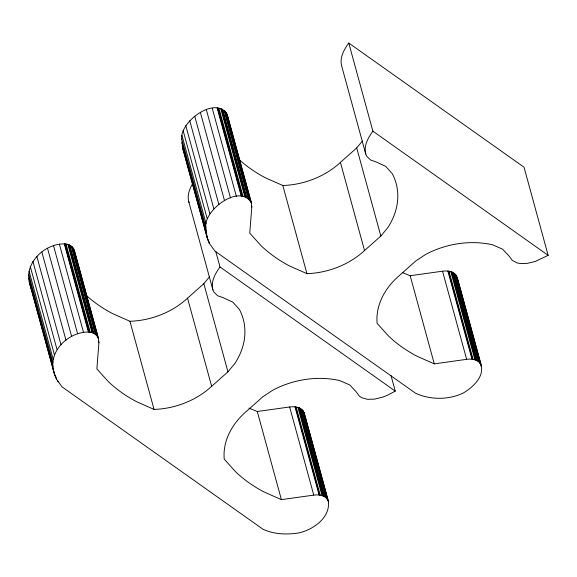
<?xml version="1.0" encoding="UTF-8"?>
<svg xmlns="http://www.w3.org/2000/svg" width="577" height="577" viewBox="0 0 577 577"><rect width="100%" height="100%" fill="white"/><g stroke="black" fill="none" stroke-linecap="round" stroke-linejoin="round"><path stroke-width="0.87" d="M248.947 408.105L257.292 411.502L289.654 406.973C294.176 406.381 299.319 406.821 302.665 410.269L304.079 412.656L328.19 500.793C331.14 517.367 312.857 530.061 298.359 533.011C286.459 534.735 273.743 534.461 262.759 529.073L62.1 386.907L56.488 379.248L54.18 373.204L30.069 285.067C22.813 263.747 44.638 242.989 65.273 243.934C69.254 244.23 73.149 246.624 74.419 250.526L98.53 338.663L98.905 342.882L96.871 368.905L108.245 381.541A159.353 123.666 -15.3 0 0 136.951 401.873L154.059 409.418A72.363 56.157 -15.3 0 0 211.651 386.301L227.944 371.833L234.803 363.546A79.099 61.386 -15.3 0 0 239.477 309.575L232.82 302.124L223.155 297.667L217.659 295.763L213.973 292.186L212.884 289.834L188.773 201.698C187.02 195.545 189.429 189.119 192.552 183.832M54.18 373.204C46.925 351.883 68.75 331.126 89.385 332.071C93.366 332.366 97.261 334.761 98.53 338.663M181.733 139.057C179.541 121.848 216.029 94.794 227.302 114.758L251.413 202.895L251.788 207.107L249.754 233.13L261.136 245.766A159.353 123.666 -15.3 0 0 289.834 266.105L306.942 273.649A72.363 56.157 -15.3 0 0 364.534 250.533L380.834 236.058L387.694 227.778A79.099 61.386 -15.3 0 0 392.367 173.8L385.703 166.349L376.038 161.892L370.549 159.995L366.857 156.41L365.768 154.059L341.656 65.922C339.442 57.671 344.051 49.499 348.768 43.037L524.039 167.215L548.15 255.351L535.47 261.381L527.414 263.357L520.281 263.538L517.216 262.939L512.318 260.436L509.318 256.318L502.646 249.199L492.563 244.792A79.099 61.386 -15.3 0 0 425.473 254.544L415.873 260.883L399.572 275.359A72.363 56.157 -15.3 0 0 377.098 323.351L388.472 335.98A159.353 123.666 -15.3 0 0 417.178 356.319L434.286 363.863L466.649 359.334C471.178 358.743 476.313 359.182 479.66 362.63C486.901 374.56 472.743 387.686 463.071 393.103C448.444 400.056 430.384 399.955 415.642 393.298L214.983 251.139L209.372 243.472L207.064 237.428L182.952 149.292L181.733 139.057L205.845 227.194L207.064 237.428M205.845 227.194C203.652 209.985 240.14 182.931 251.413 202.895M215.74 251.399L219.996 266.949C215.279 273.411 210.67 281.583 212.884 289.834M348.768 43.037L372.879 131.174C368.162 137.636 363.553 145.808 365.768 154.059M86.536 295.626A159.353 123.666 -15.3 0 0 112.84 313.737L129.948 321.281A72.363 56.157 -15.3 0 0 187.539 298.165L203.832 283.696L209.552 276.794M239.419 159.851A159.353 123.666 -15.3 0 0 265.723 177.961L282.831 185.513A72.363 56.157 -15.3 0 0 340.423 162.397L356.716 147.921L362.435 141.019M391.011 375.569L395.267 391.127L386.799 395.526L382.58 397.156L374.523 399.133L367.398 399.306L361.664 397.676L359.435 396.204L356.435 392.093L349.763 384.974L339.68 380.56A79.099 61.386 -15.3 0 0 272.589 390.319L262.982 396.659L246.689 411.127A72.363 56.157 -15.3 0 0 224.215 459.119L235.589 471.755A159.353 123.666 -15.3 0 0 264.295 492.094L281.403 499.639L313.765 495.109C318.288 494.518 323.43 494.958 326.777 498.405L328.19 500.793M402.652 272.697L410.175 275.727L442.537 271.197C447.067 270.606 452.202 271.046 455.549 274.493L457.388 277.912L481.521 366.395M372.879 131.174L548.15 255.351M219.996 266.949L395.267 391.127M304.079 412.656L304.634 415.591M188.773 201.698L189.148 202.52M32.052 290.375L30.069 285.067M182.952 149.292L183.71 151.621M456.962 276.881L481.268 365.623M456.198 275.474L480.309 363.611M455.844 275.041L479.956 363.178M455.549 274.493L479.66 362.63M455.188 274.234L479.299 362.37M453.948 273.181L478.059 361.317M452.815 272.51L476.927 360.647M452.483 272.315L476.595 360.452M452.303 272.142L476.414 360.279M451.56 271.955L475.679 360.091M450.817 271.659L474.929 359.796M448.964 271.219L473.082 359.356M448.394 271.154L472.505 359.291M447.867 271.017L471.979 359.154M442.537 271.197L466.649 359.334M410.175 275.727L434.286 363.863M356.716 147.921L380.834 236.058M340.423 162.397L364.534 250.533M282.831 185.513L306.942 273.649M226.934 113.907L251.19 202.491M226.17 112.501L250.281 200.637M225.715 111.945L249.827 200.082M251.312 205.383L251.788 207.107M225.398 111.383L249.509 199.519M225.16 111.26L249.271 199.397M224.879 111.022L248.99 199.159M223.912 110.207L248.023 198.344M222.455 109.341L246.567 197.485M222.087 109.089L246.199 197.226M221.366 108.916L245.485 197.053M304.274 413.262L328.638 502.17M220.789 108.685L244.9 196.829M303.314 411.242L327.426 499.386M302.961 410.81L327.072 498.946M302.665 410.269L326.777 498.405M302.305 410.009L326.416 498.146M218.935 108.245L243.047 196.382M301.057 408.949L325.168 497.085M218.156 108.159L242.268 196.295M299.932 408.285L324.043 496.422M217.601 108.029L241.713 196.166M299.6 408.09L323.711 496.227M299.42 407.917L323.531 496.054M217.161 108.043L241.273 196.18M298.677 407.73L322.788 495.867M297.934 407.434L322.045 495.571M296.08 406.987L320.192 495.124M295.511 406.922L319.622 495.066M294.984 406.792L319.095 494.929M212.242 108.267L236.354 196.404M289.654 406.973L313.765 495.109M206.371 109.803L230.49 197.94M200.399 112.515L224.511 200.652M194.73 116.229L218.842 204.366M189.739 120.694L213.851 208.831M185.78 125.591L209.891 213.728M183.118 130.604L207.23 218.741M181.935 135.379L206.047 223.523M257.292 411.502L281.403 499.639M181.842 142.606L205.953 230.742M208.427 240.018L209.372 243.472M182.245 146.024L208.073 240.537M203.832 283.696L227.944 371.833M187.539 298.165L211.651 386.301M129.948 321.281L154.059 409.418M74.044 249.682L98.306 338.266M73.286 248.276L97.398 336.413M72.832 247.721L96.943 335.857M98.429 341.158L98.905 342.882M72.514 247.158L96.626 335.295M72.276 247.035L96.388 335.172M71.988 246.797L96.099 334.934M71.029 245.982L95.14 334.119M69.572 245.117L93.683 333.254M69.204 244.864L93.315 333.001M68.483 244.691L92.594 332.828M67.906 244.46L92.017 332.597M66.052 244.021L90.163 332.157M65.273 243.934L89.385 332.071M64.718 243.797L88.829 331.934M64.278 243.819L88.389 331.955M59.359 244.042L83.47 332.179M53.488 245.571L77.599 333.708M47.516 248.29L71.627 336.427M41.847 252.005L65.958 340.142M36.856 256.462L60.967 344.599M32.896 261.367L57.008 349.503M30.235 266.379L54.346 354.516M29.052 271.154L53.163 359.291M28.85 274.832L52.961 362.969M57.606 380.272L58.075 381.996M28.951 278.381L53.062 366.518M55.543 375.793L56.488 379.248M29.362 281.8L55.183 376.312M227.302 114.758L227.453 116.439M74.419 250.526L74.57 252.214M457.388 277.912L457.518 279.816"/></g></svg>
